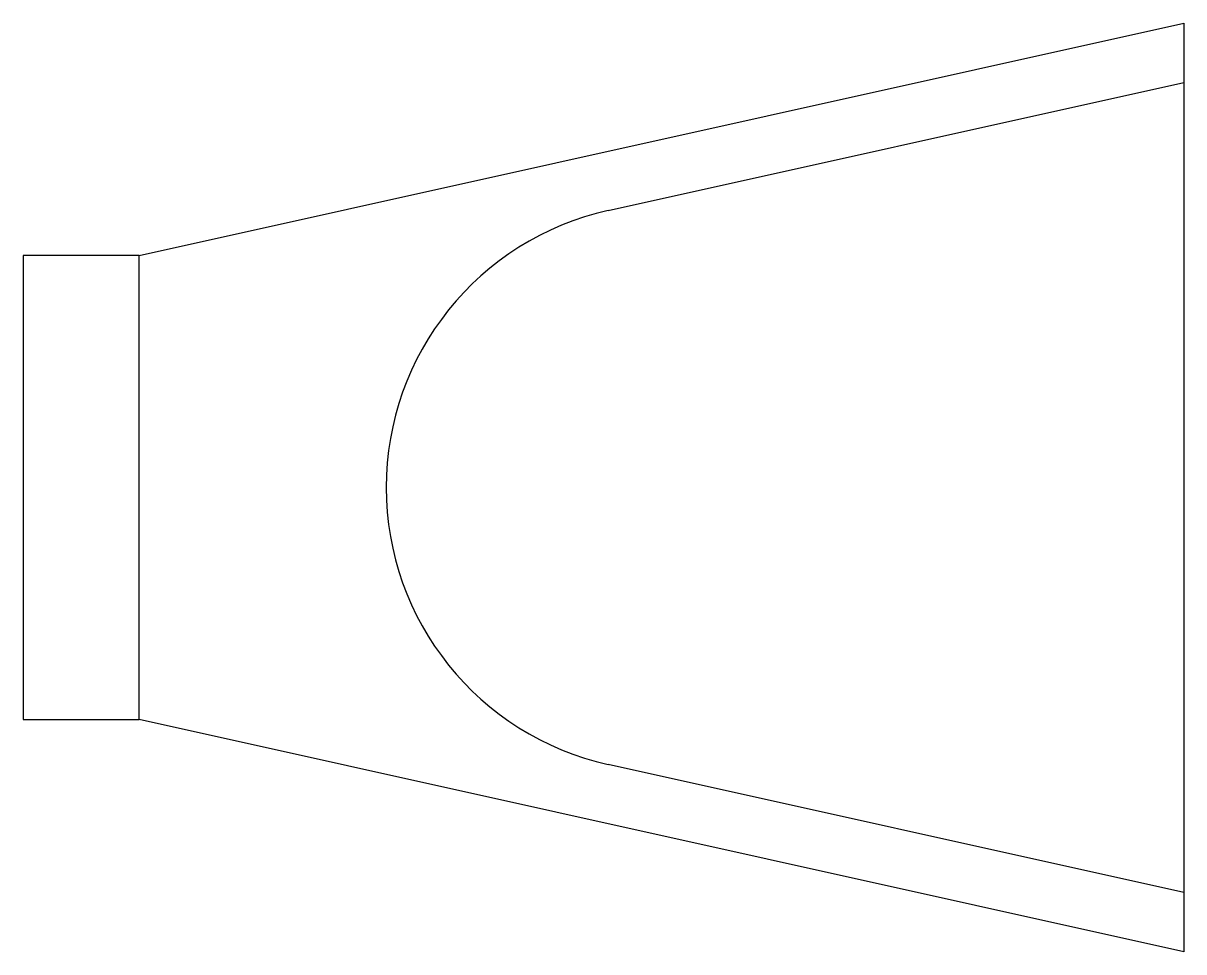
# Model space of a CAD drawing. Header units: feet. Extents: x -0.25 to 2.25, y -1 to 1.
import ezdxf

# ---------------------------------------------------------------- set-up
doc = ezdxf.new("R2010")
doc.units = ezdxf.units.FT
doc.header["$MEASUREMENT"] = 0

msp = doc.modelspace()

# ---------------------------------------------------------------- linework, layer by layer
for p, q in [((1.0102, 0.5965), (2.25, 0.872)), ((2.25, -0.872), (1.0102, -0.5965))]:
    msp.add_line(p, q)
msp.add_lwpolyline([(0, 0.5), (2.25, 1), (2.25, -1), (0, -0.5)])
msp.add_lwpolyline([(-0.25, 0.5), (-0.25, -0.5), (0, -0.5), (0, 0.5)], close=True)
msp.add_arc((1.1428, 0), 0.611, 102.5288, 257.4712)

doc.saveas('drawing.dxf')
